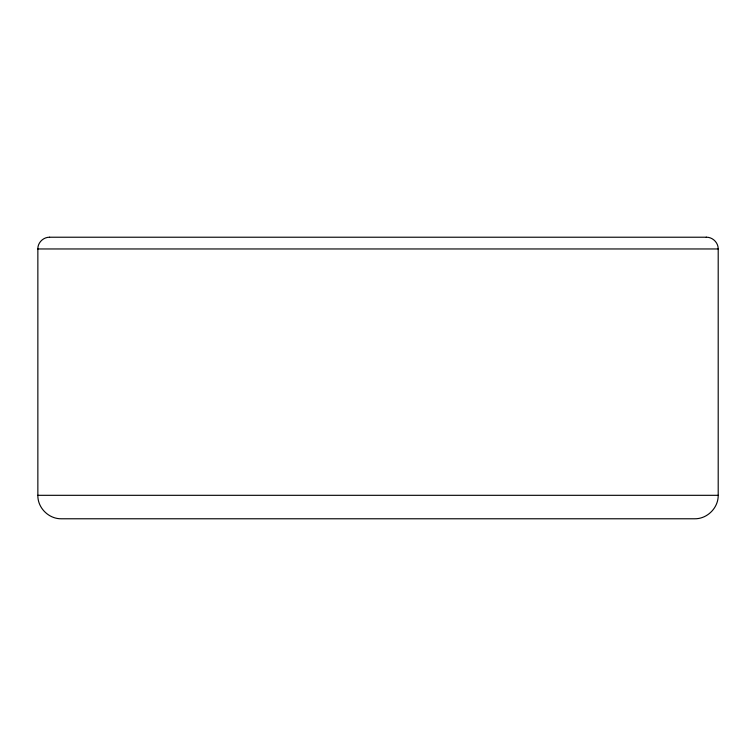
<?xml version="1.0" encoding="UTF-8"?>
<svg xmlns="http://www.w3.org/2000/svg" width="756" height="756" viewBox="0 0 756 756"><rect width="100%" height="100%" fill="white"/><g stroke="black" fill="none" stroke-linecap="round" stroke-linejoin="round"><path stroke-width="1.13" d="M706.246 237.223C712.577 237.025 718.313 242.6 718.2 248.96L718.2 495.312C718.389 507.852 707.276 518.956 694.736 518.777L61.264 518.777C48.762 518.956 37.545 507.852 37.857 495.312L37.857 248.96C37.63 242.648 43.347 237.119 49.584 237.223M49.527 237.223L706.473 237.223M37.8 248.96L718.2 248.96M37.8 495.312L718.2 495.312"/></g></svg>
